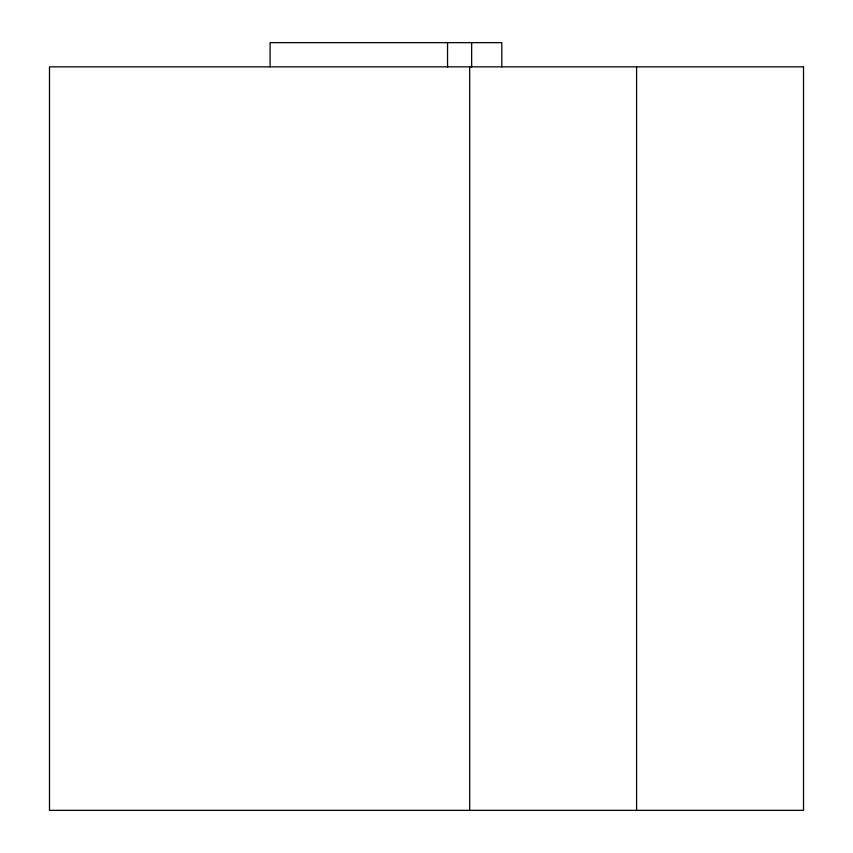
<?xml version="1.0" encoding="UTF-8"?>
<svg xmlns="http://www.w3.org/2000/svg" width="853" height="853" viewBox="0 0 853 853"><rect width="100%" height="100%" fill="white"/><g stroke="black" fill="none" stroke-linecap="round" stroke-linejoin="round"><path stroke-width="1.28" d="M636.594 66.854L636.594 810.35M501.799 66.854L501.799 42.65L270.092 42.65L270.092 66.854M471.656 42.65L471.656 66.854M469.672 66.854L469.672 810.35M447.548 42.65L447.548 66.854M803.515 66.854L49.485 66.854L49.485 810.35L803.515 810.35L803.515 66.854"/></g></svg>
